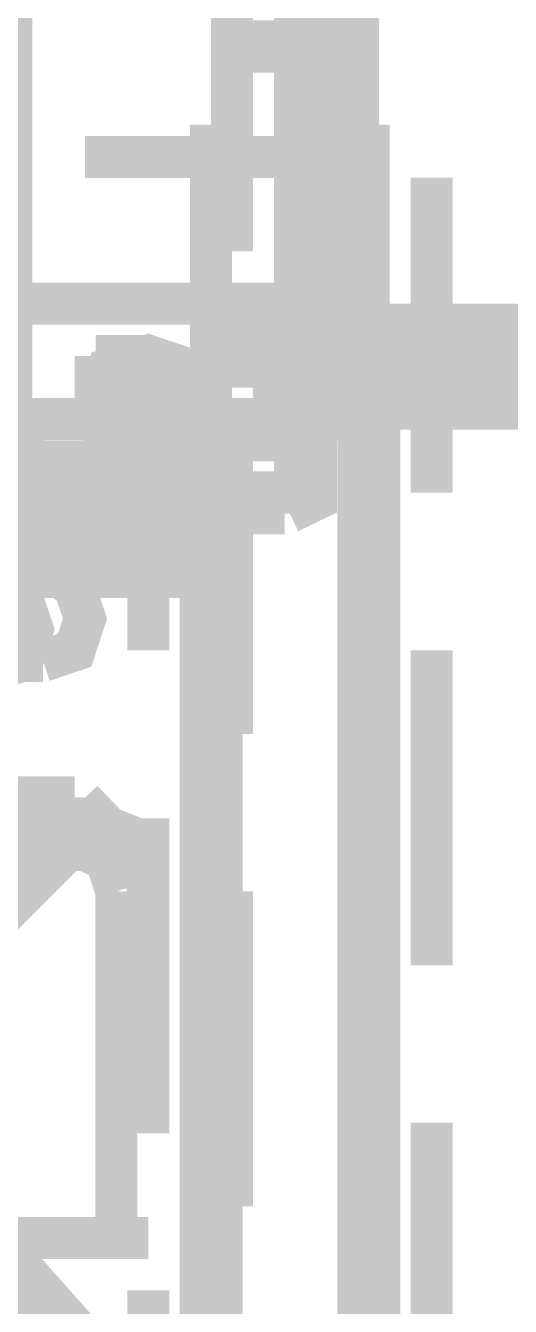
# Model space of a CAD drawing. Extents: x 0.1 to 11.6, y 0.3 to 16.2.
# Drawn here: x 8.3939 to 8.4708, y 13.2558 to 13.4592 of the extents above; entities that cross this region are included whole.
import ezdxf

# ---------------------------------------------------------------- set-up
doc = ezdxf.new("R2010")
doc.units = 0
doc.header["$MEASUREMENT"] = 0

msp = doc.modelspace()

# ---------------------------------------------------------------- linework, layer by layer
at = {"color": 0}
for points, const_width in [([(8.38997, 13.3834), (8.38997, 13.5283)], 0.01), ([(8.43832, 13.525), (8.43832, 13.3867)], 0.01), ([(8.44168, 13.3967), (8.44168, 13.515)], 0.01), ([(8.44499, 13.3983), (8.44499, 13.5117)], 0.01), ([(8.45833, 13.4616), (8.45833, 13.5117)], 0.00667), ([(8.44499, 13.42), (8.44499, 13.49)], 0.00667), ([(8.42665, 13.4733), (8.42665, 13.4233)], 0.00667), ([(8.44168, 13.4434), (8.44168, 13.4683)], 0.00667), ([(8.43332, 13.455), (8.43332, 13.46)], 0.00667), ([(8.43332, 13.46), (8.44168, 13.46)], 0.00667), ([(8.43332, 13.455), (8.44168, 13.455)], 0.00667), ([(8.43332, 13.4517), (8.43332, 13.455)], 0.00667), ([(8.43332, 13.4517), (8.44168, 13.4517)], 0.00667), ([(8.42333, 13.39), (8.42333, 13.4434)], 0.00667), ([(8.42333, 13.3834), (8.42333, 13.4434)], 0.00667), ([(8.44168, 13.4434), (8.44336, 13.4434)], 0.00667), ([(8.44835, 13.4434), (8.44835, 13.4)], 0.00667), ([(8.40332, 13.4383), (8.44499, 13.4383)], 0.00667), ([(8.44499, 13.4383), (8.44667, 13.4383)], 0.00667), ([(8.45833, 13.385), (8.45833, 13.435)], 0.00667), ([(8.44499, 13.4217), (8.44499, 13.42)], 0.00667), ([(8.44499, 13.42), (8.44667, 13.42)], 0.00667), ([(8.43001, 13.415), (8.38835, 13.415)], 0.00667), ([(8.43332, 13.415), (8.43001, 13.415)], 0.00667), ([(8.43332, 13.3967), (8.43332, 13.415)], 0.00667), ([(8.43332, 13.4117), (8.42665, 13.4117)], 0.00667), ([(8.42665, 13.4117), (8.42665, 13.405)], 0.00667), ([(8.44499, 13.4117), (8.43001, 13.4117)], 0.00667), ([(8.43001, 13.4117), (8.43001, 13.405)], 0.00667), ([(8.43332, 13.4117), (8.43332, 13.405)], 0.00667), ([(8.43332, 13.4117), (8.435, 13.4117)], 0.00667), ([(8.44499, 13.4117), (8.43332, 13.4117)], 0.00667), ([(8.44499, 13.4083), (8.44499, 13.4117)], 0.00667), ([(8.44499, 13.4117), (8.44667, 13.4117)], 0.00667), ([(8.44499, 13.4117), (8.44499, 13.405)], 0.00667), ([(8.50331, 13.4117), (8.44499, 13.4117)], 0.00667), ([(8.44499, 13.4117), (8.44667, 13.4117)], 0.00667), ([(8.46164, 13.4117), (8.44499, 13.4117)], 0.00667), ([(8.46164, 13.4083), (8.46164, 13.4117)], 0.00667), ([(8.46332, 13.4083), (8.46164, 13.4117)], 0.00667), ([(8.44499, 13.405), (8.44499, 13.4083)], 0.00667), ([(8.46164, 13.405), (8.46164, 13.4083)], 0.00667), ([(8.46164, 13.405), (8.46332, 13.4083)], 0.00667), ([(8.40831, 13.4067), (8.405, 13.4067)], 0.00667), ([(8.405, 13.4067), (8.405, 13.3967)], 0.00667), ([(8.42165, 13.3983), (8.41835, 13.4033), (8.41336, 13.405), (8.40831, 13.4033), (8.40668, 13.3983)], 0.01), ([(8.41336, 13.4067), (8.40831, 13.4067)], 0.00667), ([(8.40831, 13.4067), (8.40831, 13.3967)], 0.00667), ([(8.41336, 13.4067), (8.41336, 13.3967)], 0.00667), ([(8.43332, 13.405), (8.42665, 13.405)], 0.00667), ([(8.44499, 13.405), (8.43001, 13.405)], 0.00667), ([(8.43332, 13.405), (8.435, 13.405)], 0.00667), ([(8.44499, 13.405), (8.43332, 13.405)], 0.00667), ([(8.44499, 13.405), (8.44667, 13.405)], 0.00667), ([(8.44499, 13.405), (8.50331, 13.405)], 0.00667), ([(8.44499, 13.405), (8.44667, 13.405)], 0.00667), ([(8.44499, 13.405), (8.46164, 13.405)], 0.00667), ([(8.50168, 13.4), (8.44499, 13.4)], 0.01), ([(8.44835, 13.4), (8.44835, 12.8933)], 0.01), ([(8.40668, 13.3983), (8.40831, 13.3933), (8.41336, 13.3917), (8.41835, 13.3933), (8.42165, 13.3983)], 0.01), ([(8.44499, 13.3983), (8.44168, 13.3983)], 0.01), ([(8.42665, 13.3983), (8.42665, 13.3467)], 0.00667), ([(8.44168, 13.3967), (8.43832, 13.3967)], 0.01), ([(8.40001, 13.3967), (8.38835, 13.3967)], 0.00667), ([(8.39333, 13.39), (8.39333, 13.3967)], 0.00667), ([(8.39333, 13.3967), (8.39333, 13.39)], 0.00667), ([(8.39665, 13.3967), (8.39833, 13.3967)], 0.00667), ([(8.42165, 13.3967), (8.39665, 13.3967)], 0.00667), ([(8.40001, 13.3967), (8.405, 13.3967)], 0.00667), ([(8.42665, 13.3967), (8.405, 13.3967)], 0.00667), ([(8.41168, 13.39), (8.41168, 13.3967)], 0.00667), ([(8.41336, 13.39), (8.41336, 13.3967)], 0.00667), ([(8.41835, 13.385), (8.41835, 13.3967)], 0.00667), ([(8.42165, 13.3967), (8.42333, 13.3967)], 0.00667), ([(8.42165, 13.385), (8.42165, 13.3967)], 0.00667), ([(8.42165, 13.385), (8.42165, 13.3967)], 0.00667), ([(8.42333, 13.385), (8.42333, 13.3967)], 0.00667), ([(8.42665, 13.3967), (8.43001, 13.3967)], 0.00667), ([(8.43001, 13.3967), (8.43832, 13.3967)], 0.00667), ([(8.43001, 13.39), (8.43001, 13.3967)], 0.00667), ([(8.39333, 13.39), (8.34831, 13.39)], 0.00667), ([(8.39333, 13.39), (8.41336, 13.39)], 0.00667), ([(8.40332, 13.39), (8.40332, 13.3817)], 0.00667), ([(8.40332, 13.39), (8.40332, 13.3817)], 0.00667), ([(8.40668, 13.39), (8.40668, 13.3883)], 0.00667), ([(8.40831, 13.3834), (8.40831, 13.39)], 0.00667), ([(8.40831, 13.3817), (8.40831, 13.39)], 0.00667), ([(8.43001, 13.39), (8.41336, 13.39)], 0.00667), ([(8.41997, 13.3834), (8.41997, 13.39)], 0.00667), ([(8.41997, 13.3817), (8.41997, 13.39)], 0.00667), ([(8.42333, 13.39), (8.42333, 13.3883)], 0.00667), ([(8.42333, 13.3834), (8.42333, 13.39)], 0.00667), ([(8.41336, 13.3883), (8.38499, 13.3883)], 0.00667), ([(8.40668, 13.3883), (8.42333, 13.3883)], 0.00667), ([(8.40831, 13.3834), (8.40831, 13.3883)], 0.00667), ([(8.40831, 13.3883), (8.41499, 13.3883)], 0.00667), ([(8.41, 13.3883), (8.41168, 13.3883)], 0.00667), ([(8.41336, 13.36), (8.41336, 13.3883)], 0.00667), ([(8.41499, 13.3834), (8.41499, 13.3883)], 0.00667), ([(8.41499, 13.3883), (8.41997, 13.3883)], 0.00667), ([(8.41997, 13.3834), (8.41997, 13.3883)], 0.00667), ([(8.41997, 13.3883), (8.42165, 13.3883)], 0.00667), ([(8.435, 13.3834), (8.43832, 13.385), (8.43832, 13.3867)], 0.01), ([(8.43832, 13.385), (8.43832, 13.3867)], 0.01), ([(8.43668, 13.385), (8.43832, 13.385)], 0.01), ([(8.24669, 13.3817), (8.42333, 13.3817)], 0.01), ([(8.38997, 13.3834), (8.34999, 13.3834)], 0.01), ([(8.40831, 13.3817), (8.38167, 13.3817)], 0.01), ([(8.38499, 13.385), (8.43668, 13.385)], 0.00667), ([(8.435, 13.3834), (8.38997, 13.3834)], 0.01), ([(8.40831, 13.3817), (8.40831, 13.3834)], 0.01), ([(8.41168, 13.3834), (8.40831, 13.3834)], 0.00667), ([(8.40831, 13.3834), (8.41, 13.3834)], 0.00667), ([(8.41499, 13.3834), (8.41168, 13.3834)], 0.00667), ([(8.41667, 13.3834), (8.41499, 13.3834)], 0.00667), ([(8.41997, 13.3834), (8.41667, 13.3834)], 0.00667), ([(8.41997, 13.3817), (8.41997, 13.3834)], 0.01), ([(8.42333, 13.3817), (8.41997, 13.3817)], 0.01), ([(8.41997, 13.3834), (8.42165, 13.3834)], 0.00667), ([(8.42333, 13.3817), (8.42333, 13.3834)], 0.01), ([(8.42333, 12.8933), (8.42333, 13.3834)], 0.01), ([(8.42333, 13.3733), (8.42333, 13.3817)], 0.01), ([(8.38997, 13.3817), (8.39165, 13.3817)], 0.00667), ([(8.39165, 13.3817), (8.39165, 13.3783)], 0.00667), ([(8.39165, 13.3733), (8.39165, 13.3817)], 0.00667), ([(8.39333, 13.3733), (8.39333, 13.3817)], 0.00667), ([(8.40169, 13.3817), (8.40169, 13.3733)], 0.00667), ([(8.41336, 13.3733), (8.41336, 13.3817)], 0.00667), ([(8.39165, 13.3783), (8.34831, 13.3783)], 0.00667), ([(8.24669, 13.3733), (8.42333, 13.3733)], 0.01), ([(8.42333, 12.8933), (8.42333, 13.3733)], 0.01), ([(8.39665, 13.3733), (8.37831, 13.3733)], 0.00667), ([(8.39665, 13.3583), (8.40169, 13.36), (8.40332, 13.365), (8.40169, 13.37), (8.39665, 13.3733)], 0.00667), ([(8.45833, 13.31), (8.45833, 13.36)], 0.00667), ([(8.37831, 13.3583), (8.39665, 13.3583)], 0.00667), ([(8.33333, 13.335), (8.40169, 13.335)], 0.01), ([(8.40169, 13.3317), (8.40332, 13.3333), (8.40169, 13.335)], 0.01), ([(8.34831, 13.3333), (8.40332, 13.3333)], 0.00667), ([(8.38835, 13.3184), (8.40169, 13.3317)], 0.01), ([(8.41336, 13.3217), (8.41168, 13.33), (8.40332, 13.3333)], 0.00667), ([(8.41336, 13.2833), (8.41336, 13.3333)], 0.00667), ([(8.40332, 13.3283), (8.34831, 13.3283)], 0.00667), ([(8.40831, 13.3217), (8.40668, 13.3267), (8.40332, 13.3283)], 0.00667), ([(8.40831, 13.2667), (8.40831, 13.3217)], 0.00667), ([(8.42665, 13.3217), (8.42665, 13.2717)], 0.00667), ([(8.45833, 13.2333), (8.45833, 13.285)], 0.00667), ([(8.34831, 13.2667), (8.40831, 13.2667)], 0.00667), ([(8.40169, 13.25), (8.38835, 13.265)], 0.01), ([(8.40831, 13.2667), (8.41336, 13.2667)], 0.00667), ([(8.41336, 13.23), (8.41336, 13.2584)], 0.00667)]:
    msp.add_lwpolyline(points, dxfattribs=dict(at, const_width=const_width))
at = {"color": 0, "const_width": 0.00667}
msp.add_lwpolyline([(8.38835, 13.3567), (8.39333, 13.3583), (8.39501, 13.3633), (8.39333, 13.3683), (8.38835, 13.37), (8.38336, 13.3683), (8.37999, 13.3633), (8.38336, 13.3583), (8.38835, 13.3567)], close=True, dxfattribs=at)

doc.saveas('drawing.dxf')
